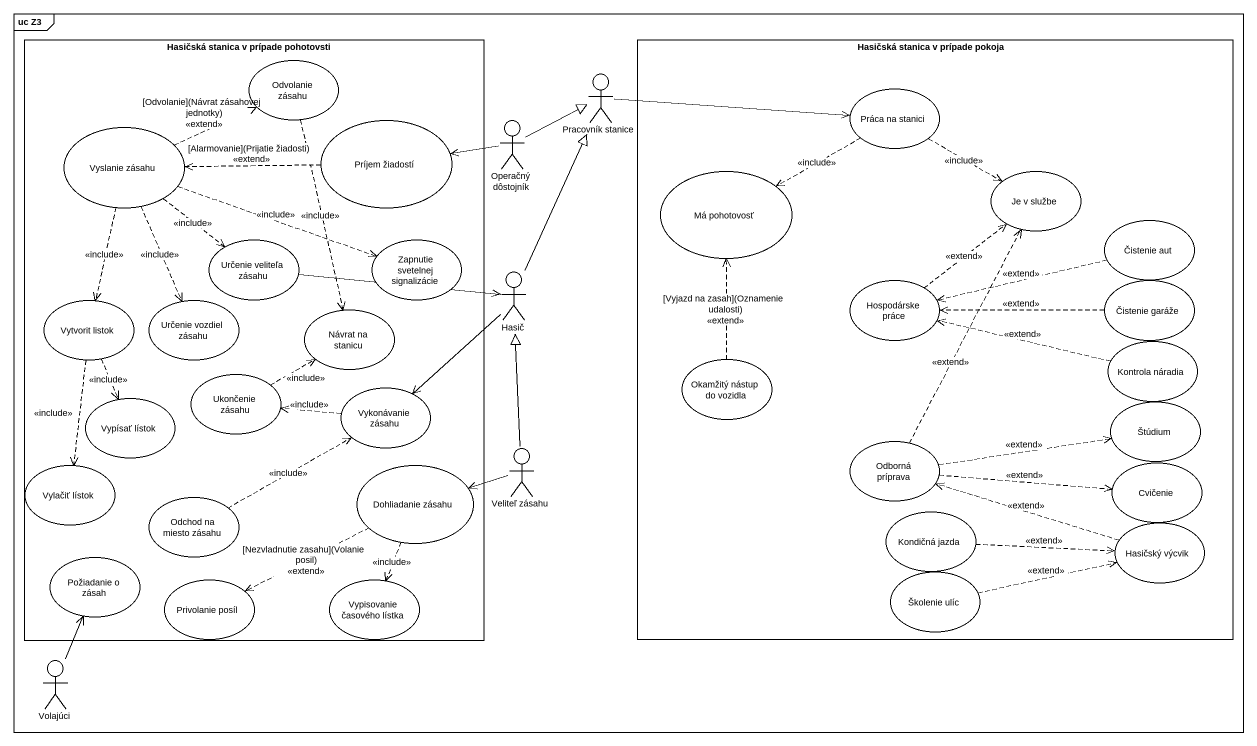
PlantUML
@startuml
mainframe uc Z3
rectangle "Hasičská stanica v prípade pohotovsti" as Hasičská_stanica_v_prípade {
  usecase "Odvolanie zásahu" as Odvolanie_zásahu
  usecase "Príjem žiadostí" as Príjem_žiadostí
  usecase "Vyslanie zásahu" as Vyslanie_zásahu
  usecase "Určenie veliteľa zásahu" as Určenie_veliteľa_zásahu
  usecase "Zapnutie svetelnej signalizácie" as Zapnutie_svetelnej
  usecase "Vytvorit listok" as Vytvorit_listok
  usecase "Určenie vozdiel zásahu" as Určenie_vozdiel_zásahu
  usecase "Návrat na stanicu" as Návrat_na_stanicu
  usecase "Ukončenie zásahu" as Ukončenie_zásahu
  usecase "Vykonávanie zásahu" as Vykonávanie_zásahu
  usecase "Vypísať lístok" as Vypísať_lístok
  usecase "Vylačiť lístok" as Vylačiť_lístok
  usecase "Dohliadanie zásahu" as Dohliadanie_zásahu
  usecase "Odchod na miesto zásahu" as Odchod_na_miesto_zásahu
  usecase "Požiadanie o zásah" as Požiadanie_o_zásah
  usecase "Privolanie posíl" as Privolanie_posíl
  usecase "Vypisovanie časového lístka" as Vypisovanie_časového_lístka
}
rectangle "Hasičská stanica v prípade pokoja" as Hasičská_stanica_v_prípade_2 {
  usecase "Práca na stanici" as Práca_na_stanici
  usecase "Má pohotovosť" as Má_pohotovosť
  usecase "Je v službe" as Je_v_službe
  usecase "Čistenie aut" as Čistenie_aut
  usecase "Hospodárske práce" as Hospodárske_práce
  usecase "Čistenie garáže" as Čistenie_garáže
  usecase "Kontrola náradia" as Kontrola_náradia
  usecase "Okamžitý nástup do vozidla" as Okamžitý_nástup_do_vozidla
  usecase Štúdium
  usecase "Odborná príprava" as Odborná_príprava
  usecase Cvičenie
  usecase "Kondičná jazda" as Kondičná_jazda
  usecase "Hasičský výcvik" as Hasičský_výcvik
  usecase "Školenie ulíc" as Školenie_ulíc
}
actor "Pracovník stanice" as Pracovník_stanice
actor "Operačný dôstojník" as Operačný_dôstojník
actor Hasič
actor "Veliteľ zásahu" as Veliteľ_zásahu
actor Volajúci
Odvolanie_zásahu ..> Návrat_na_stanicu : <<include>>
Pracovník_stanice -right-> Práca_na_stanici
Príjem_žiadostí .left.> Vyslanie_zásahu : [Alarmovanie](Prijatie žiadosti)\n<<extend>>
Operačný_dôstojník -right-|> Pracovník_stanice
Operačný_dôstojník -left-> Príjem_žiadostí
Práca_na_stanici .left.> Má_pohotovosť : <<include>>
Práca_na_stanici .right.> Je_v_službe : <<include>>
Vyslanie_zásahu .right.> Odvolanie_zásahu : [Odvolanie](Návrat zásahovej jednotky)\n<<extend>>
Vyslanie_zásahu ..> Určenie_veliteľa_zásahu : <<include>>
Vyslanie_zásahu .right.> Zapnutie_svetelnej : <<include>>
Vyslanie_zásahu ..> Vytvorit_listok : <<include>>
Vyslanie_zásahu ..> Určenie_vozdiel_zásahu : <<include>>
Určenie_veliteľa_zásahu -right-> Hasič
Čistenie_aut .left.> Hospodárske_práce : <<extend>>
Hasič -up-|> Pracovník_stanice
Hasič --> Vykonávanie_zásahu
Hospodárske_práce .up.> Je_v_službe : <<extend>>
Čistenie_garáže .left.> Hospodárske_práce : <<extend>>
Vytvorit_listok ..> Vypísať_lístok : <<include>>
Vytvorit_listok ..> Vylačiť_lístok : <<include>>
Kontrola_náradia .left.> Hospodárske_práce : <<extend>>
Ukončenie_zásahu .right.> Návrat_na_stanicu : <<include>>
Vykonávanie_zásahu .left.> Ukončenie_zásahu : <<include>>
Okamžitý_nástup_do_vozidla .up.> Má_pohotovosť : [Vyjazd na zasah](Oznamenie udalosti)\n<<extend>>
Dohliadanie_zásahu .left.> Privolanie_posíl : [Nezvladnutie zasahu](Volanie posil)\n<<extend>>
Dohliadanie_zásahu ..> Vypisovanie_časového_lístka : <<include>>
Veliteľ_zásahu -up-|> Hasič
Veliteľ_zásahu -left-> Dohliadanie_zásahu
Odborná_príprava .up.> Je_v_službe : <<extend>>
Odborná_príprava .right.> Štúdium : <<extend>>
Odborná_príprava .right.> Cvičenie : <<extend>>
Odchod_na_miesto_zásahu .right.> Vykonávanie_zásahu : <<include>>
Kondičná_jazda .right.> Hasičský_výcvik : <<extend>>
Hasičský_výcvik .left.> Odborná_príprava : <<extend>>
Školenie_ulíc .right.> Hasičský_výcvik : <<extend>>
Volajúci -up-> Požiadanie_o_zásah
@enduml
